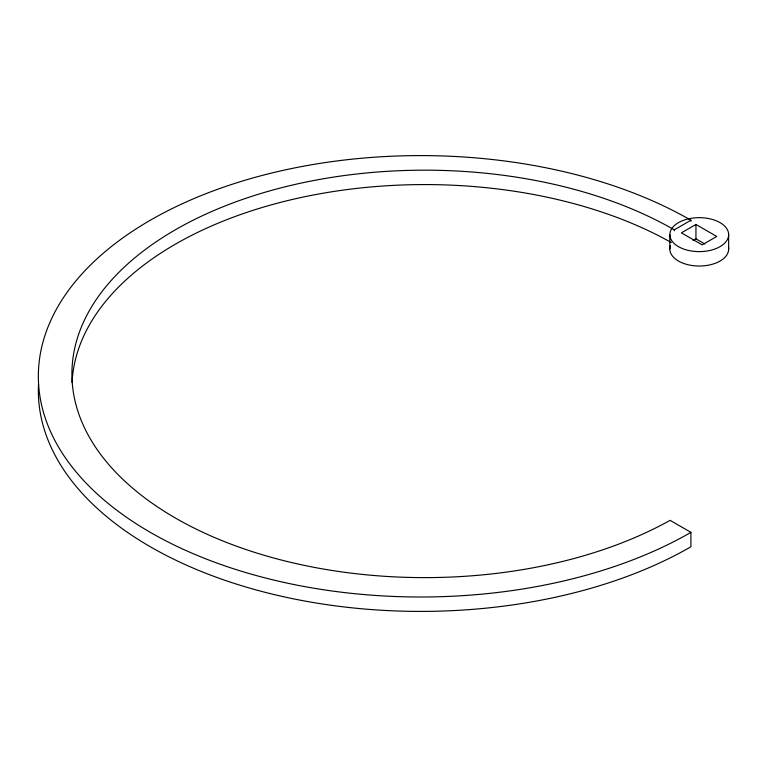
<?xml version="1.0" encoding="UTF-8"?>
<svg xmlns="http://www.w3.org/2000/svg" width="767" height="767" viewBox="0 0 767 767"><rect width="100%" height="100%" fill="white"/><g stroke="black" fill="none" stroke-linecap="round" stroke-linejoin="round"><path stroke-width="1.15" d="M38.532 383.855A382.273 220.704 0 0 0 268.872 593.274A382.273 220.704 0 0 0 690.923 546.766L690.923 532.356L670.099 520.333A352.868 203.725 0 0 1 172.508 516.344A352.868 203.725 0 0 1 176.659 229.045A352.868 203.725 0 0 1 674.289 229.841L690.923 220.234L690.923 221.136M695.947 224.453L681.393 232.852L702.188 244.855L716.742 236.457L695.947 224.453L695.947 238.853L704.863 244.002M693.042 240.541L695.947 238.853M728.65 234.644A29.405 16.979 0 0 1 684.538 249.342A29.405 16.979 0 0 1 684.538 219.937A29.405 16.979 0 0 1 728.65 234.644L728.65 249.045M674.289 229.841L674.289 230.742M669.84 234.644L669.84 249.045M690.923 532.356A382.273 220.704 0 0 1 150.313 532.356A382.273 220.704 0 0 1 150.313 220.234A382.273 220.704 0 0 1 690.923 220.234M72.06 382.455A352.868 203.725 0 0 1 292.515 199.43A352.868 203.725 0 0 1 671.355 242.564M728.497 247.29A29.405 16.979 0 0 1 697.73 266.005A29.405 16.979 0 0 1 670.463 245.574"/></g></svg>
